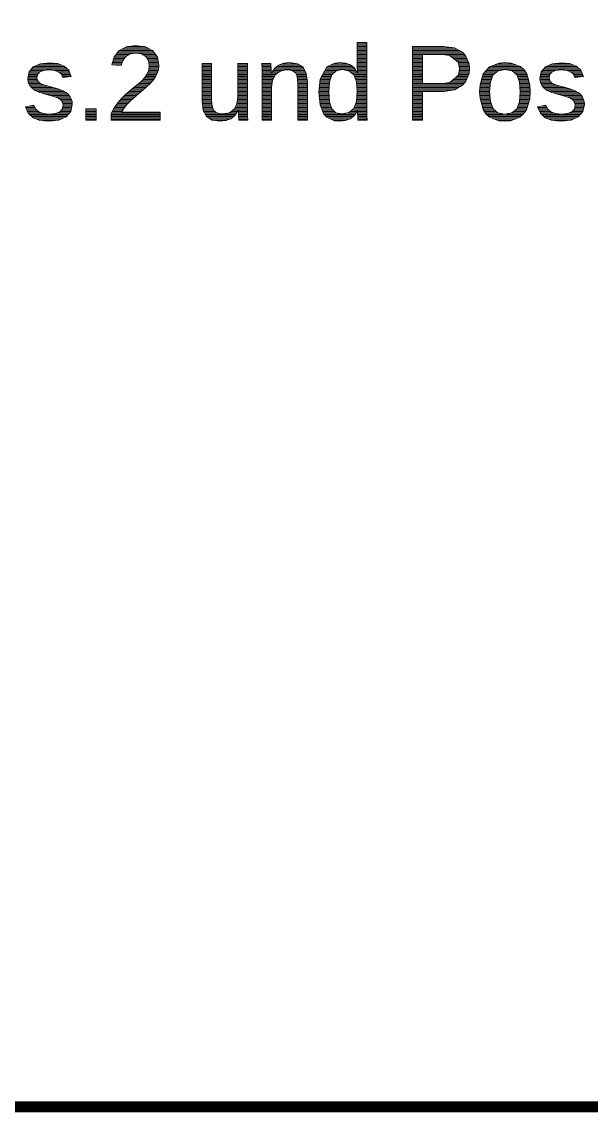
# Model space of a CAD drawing. Header units: millimetres. Extents: x 20 to 410, y 10 to 287.
# Drawn here: x 97.24 to 123.08, y 9.75 to 59.25 of the extents above; entities that cross this region are included whole.
import ezdxf

# ---------------------------------------------------------------- set-up
doc = ezdxf.new("R2010")
doc.units = ezdxf.units.MM
doc.layers.add('KANTEN', color=7, linetype='Continuous', lineweight=50)
doc.layers.add('TEXT', color=7, linetype='Continuous', lineweight=13)

msp = doc.modelspace()

# ---------------------------------------------------------------- linework, layer by layer
at = {"layer": 'KANTEN', "lineweight": 50, "const_width": 0.5}
msp.add_lwpolyline([(20, 10), (410, 10), (410, 287), (20, 287)], close=True, dxfattribs=at)
at = {"layer": 'TEXT', "lineweight": 13}
for p, q in [((101.668, 57.941), (103.181, 57.941)), ((101.781, 58.001), (103.07, 58.001)), ((101.894, 58.061), (102.959, 58.061)), ((102.039, 58.121), (102.811, 58.121)), ((112.465, 58.301), (112.891, 58.301)), ((112.465, 58.241), (112.891, 58.241)), ((112.465, 58.181), (112.891, 58.181)), ((112.465, 58.121), (112.891, 58.121)), ((112.465, 58.061), (112.891, 58.061)), ((112.465, 58.001), (112.891, 58.001)), ((112.465, 57.941), (112.891, 57.941)), ((114.968, 58.121), (116.398, 58.121)), ((114.968, 58.061), (116.853, 58.061)), ((114.968, 58.001), (116.982, 58.001)), ((114.968, 57.941), (117.095, 57.941)), ((101.368, 57.461), (101.813, 57.461)), ((101.386, 57.521), (101.843, 57.521)), ((101.404, 57.581), (101.89, 57.581)), ((101.422, 57.641), (101.937, 57.641)), ((101.463, 57.701), (102.011, 57.701)), ((101.513, 57.761), (102.12, 57.761)), ((101.563, 57.821), (102.404, 57.821)), ((101.613, 57.881), (103.229, 57.881)), ((102.423, 57.821), (103.271, 57.821)), ((102.709, 57.761), (103.314, 57.761)), ((102.81, 57.701), (103.356, 57.701)), ((102.881, 57.641), (103.395, 57.641)), ((102.921, 57.581), (103.406, 57.581)), ((102.961, 57.521), (103.416, 57.521)), ((102.987, 57.461), (103.427, 57.461)), ((112.465, 57.881), (112.891, 57.881)), ((112.465, 57.821), (112.891, 57.821)), ((112.465, 57.761), (112.891, 57.761)), ((112.465, 57.701), (112.891, 57.701)), ((112.465, 57.641), (112.891, 57.641)), ((112.465, 57.581), (112.891, 57.581)), ((112.465, 57.521), (112.891, 57.521)), ((112.465, 57.461), (112.891, 57.461)), ((114.968, 57.881), (117.208, 57.881)), ((114.968, 57.821), (117.283, 57.821)), ((114.968, 57.761), (117.339, 57.761)), ((114.968, 57.701), (115.422, 57.701)), ((114.968, 57.641), (115.422, 57.641)), ((114.968, 57.581), (115.422, 57.581)), ((114.968, 57.521), (115.422, 57.521)), ((114.968, 57.461), (115.422, 57.461)), ((116.685, 57.701), (117.387, 57.701)), ((116.757, 57.641), (117.412, 57.641)), ((116.829, 57.581), (117.437, 57.581)), ((116.901, 57.521), (117.462, 57.521)), ((116.973, 57.461), (117.487, 57.461)), ((97.563, 56.921), (98.012, 56.921)), ((97.577, 56.981), (98.075, 56.981)), ((97.626, 57.041), (98.235, 57.041)), ((97.676, 57.101), (99.312, 57.101)), ((97.726, 57.161), (99.249, 57.161)), ((97.8, 57.221), (99.185, 57.221)), ((97.934, 57.281), (99.056, 57.281)), ((98.068, 57.341), (98.898, 57.341)), ((98.73, 57.041), (99.373, 57.041)), ((98.89, 56.981), (99.397, 56.981)), ((98.968, 56.921), (99.42, 56.921)), ((101.332, 57.341), (101.779, 57.341)), ((101.35, 57.401), (101.796, 57.401)), ((101.507, 57.281), (101.762, 57.281)), ((102.947, 56.921), (103.39, 56.921)), ((102.972, 56.981), (103.411, 56.981)), ((102.996, 57.041), (103.432, 57.041)), ((102.997, 57.401), (103.437, 57.401)), ((103.006, 57.101), (103.444, 57.101)), ((103.007, 57.341), (103.448, 57.341)), ((103.013, 57.161), (103.451, 57.161)), ((103.017, 57.281), (103.458, 57.281)), ((103.021, 57.221), (103.458, 57.221)), ((105.425, 57.341), (105.854, 57.341)), ((105.425, 57.281), (105.854, 57.281)), ((105.425, 57.221), (105.854, 57.221)), ((105.425, 57.161), (105.854, 57.161)), ((105.425, 57.101), (105.854, 57.101)), ((105.425, 57.041), (105.854, 57.041)), ((105.425, 56.981), (105.854, 56.981)), ((105.425, 56.921), (105.854, 56.921)), ((107.048, 57.341), (107.476, 57.341)), ((107.048, 57.281), (107.476, 57.281)), ((107.048, 57.221), (107.476, 57.221)), ((107.048, 57.161), (107.476, 57.161)), ((107.048, 57.101), (107.476, 57.101)), ((107.048, 57.041), (107.476, 57.041)), ((107.048, 56.981), (107.476, 56.981)), ((107.048, 56.921), (107.476, 56.921)), ((108.136, 57.341), (108.539, 57.341)), ((108.139, 57.281), (108.543, 57.281)), ((108.143, 57.221), (108.546, 57.221)), ((108.146, 57.161), (108.549, 57.161)), ((108.147, 57.101), (108.552, 57.101)), ((108.147, 57.041), (108.554, 57.041)), ((108.148, 56.981), (108.555, 56.981)), ((108.148, 56.921), (108.557, 56.921)), ((108.574, 56.921), (108.843, 56.921)), ((108.616, 56.981), (108.923, 56.981)), ((108.657, 57.041), (109.115, 57.041)), ((108.699, 57.101), (110.049, 57.101)), ((108.754, 57.161), (110.017, 57.161)), ((108.828, 57.221), (109.947, 57.221)), ((108.901, 57.281), (109.851, 57.281)), ((109.052, 57.341), (109.755, 57.341)), ((109.452, 57.041), (110.081, 57.041)), ((109.588, 56.981), (110.112, 56.981)), ((109.657, 56.921), (110.144, 56.921)), ((110.933, 56.921), (111.396, 56.921)), ((110.966, 56.981), (111.459, 56.981)), ((110.998, 57.041), (111.599, 57.041)), ((111.031, 57.101), (112.36, 57.101)), ((111.064, 57.161), (112.313, 57.161)), ((111.119, 57.221), (112.237, 57.221)), ((111.246, 57.281), (112.16, 57.281)), ((111.373, 57.341), (112.008, 57.341)), ((111.98, 57.041), (112.402, 57.041)), ((112.135, 56.981), (112.443, 56.981)), ((112.206, 56.921), (112.891, 56.921)), ((112.465, 57.401), (112.891, 57.401)), ((112.465, 57.341), (112.891, 57.341)), ((112.465, 57.281), (112.891, 57.281)), ((112.465, 57.221), (112.891, 57.221)), ((112.466, 57.161), (112.891, 57.161)), ((112.467, 57.101), (112.891, 57.101)), ((112.468, 57.041), (112.891, 57.041)), ((112.469, 56.981), (112.891, 56.981)), ((114.968, 57.401), (115.422, 57.401)), ((114.968, 57.341), (115.422, 57.341)), ((114.968, 57.281), (115.422, 57.281)), ((114.968, 57.221), (115.422, 57.221)), ((114.968, 57.161), (115.422, 57.161)), ((114.968, 57.101), (115.422, 57.101)), ((114.968, 57.041), (115.422, 57.041)), ((114.968, 56.981), (115.422, 56.981)), ((114.968, 56.921), (115.422, 56.921)), ((117.045, 57.401), (117.512, 57.401)), ((117.06, 57.341), (117.536, 57.341)), ((117.068, 56.921), (117.538, 56.921)), ((117.071, 57.281), (117.541, 57.281)), ((117.078, 56.981), (117.543, 56.981)), ((117.081, 57.221), (117.546, 57.221)), ((117.088, 57.041), (117.548, 57.041)), ((117.091, 57.161), (117.551, 57.161)), ((117.097, 57.101), (117.554, 57.101)), ((118.217, 56.921), (118.736, 56.921)), ((118.269, 56.981), (118.807, 56.981)), ((118.32, 57.041), (118.972, 57.041)), ((118.372, 57.101), (120, 57.101)), ((118.424, 57.161), (119.933, 57.161)), ((118.498, 57.221), (119.854, 57.221)), ((118.654, 57.281), (119.694, 57.281)), ((118.809, 57.341), (119.533, 57.341)), ((119.379, 57.041), (120.053, 57.041)), ((119.538, 56.981), (120.093, 56.981)), ((119.608, 56.921), (120.133, 56.921)), ((120.804, 56.921), (121.252, 56.921)), ((120.817, 56.981), (121.315, 56.981)), ((120.867, 57.041), (121.475, 57.041)), ((120.917, 57.101), (122.552, 57.101)), ((120.967, 57.161), (122.489, 57.161)), ((121.04, 57.221), (122.426, 57.221)), ((121.174, 57.281), (122.296, 57.281)), ((121.308, 57.341), (122.139, 57.341)), ((121.971, 57.041), (122.614, 57.041)), ((122.13, 56.981), (122.637, 56.981)), ((122.209, 56.921), (122.661, 56.921)), ((97.514, 56.681), (97.931, 56.681)), ((97.518, 56.621), (97.94, 56.621)), ((97.526, 56.561), (97.968, 56.561)), ((97.527, 56.741), (97.933, 56.741)), ((97.533, 56.501), (98.016, 56.501)), ((97.539, 56.801), (97.947, 56.801)), ((97.551, 56.861), (97.96, 56.861)), ((97.558, 56.441), (98.098, 56.441)), ((99.035, 56.861), (99.444, 56.861)), ((99.061, 56.801), (99.467, 56.801)), ((99.087, 56.741), (99.336, 56.741)), ((102.543, 56.441), (103.061, 56.441)), ((102.609, 56.501), (103.12, 56.501)), ((102.675, 56.561), (103.168, 56.561)), ((102.731, 56.621), (103.216, 56.621)), ((102.786, 56.681), (103.264, 56.681)), ((102.836, 56.741), (103.298, 56.741)), ((102.877, 56.801), (103.333, 56.801)), ((102.918, 56.861), (103.367, 56.861)), ((105.425, 56.861), (105.854, 56.861)), ((105.425, 56.801), (105.854, 56.801)), ((105.425, 56.741), (105.854, 56.741)), ((105.425, 56.681), (105.854, 56.681)), ((105.425, 56.621), (105.854, 56.621)), ((105.425, 56.561), (105.854, 56.561)), ((105.425, 56.501), (105.854, 56.501)), ((105.425, 56.441), (105.854, 56.441)), ((107.048, 56.861), (107.476, 56.861)), ((107.048, 56.801), (107.476, 56.801)), ((107.048, 56.741), (107.476, 56.741)), ((107.048, 56.681), (107.476, 56.681)), ((107.048, 56.621), (107.476, 56.621)), ((107.048, 56.561), (107.476, 56.561)), ((107.048, 56.501), (107.476, 56.501)), ((107.048, 56.441), (107.476, 56.441)), ((108.149, 56.861), (108.764, 56.861)), ((108.15, 56.801), (108.726, 56.801)), ((108.15, 56.741), (108.694, 56.741)), ((108.15, 56.681), (108.663, 56.681)), ((108.15, 56.621), (108.631, 56.621)), ((108.15, 56.561), (108.615, 56.561)), ((108.15, 56.501), (108.607, 56.501)), ((108.15, 56.441), (108.6, 56.441)), ((109.689, 56.861), (110.157, 56.861)), ((109.72, 56.801), (110.164, 56.801)), ((109.734, 56.741), (110.171, 56.741)), ((109.747, 56.681), (110.178, 56.681)), ((109.759, 56.621), (110.185, 56.621)), ((109.762, 56.561), (110.192, 56.561)), ((109.765, 56.501), (110.199, 56.501)), ((109.769, 56.441), (110.2, 56.441)), ((110.759, 56.441), (111.197, 56.441)), ((110.765, 56.501), (111.202, 56.501)), ((110.771, 56.561), (111.215, 56.561)), ((110.777, 56.621), (111.236, 56.621)), ((110.802, 56.681), (111.257, 56.681)), ((110.834, 56.741), (111.277, 56.741)), ((110.867, 56.801), (111.298, 56.801)), ((110.9, 56.861), (111.333, 56.861)), ((112.278, 56.861), (112.891, 56.861)), ((112.317, 56.801), (112.891, 56.801)), ((112.341, 56.741), (112.891, 56.741)), ((112.365, 56.681), (112.891, 56.681)), ((112.39, 56.621), (112.891, 56.621)), ((112.414, 56.561), (112.891, 56.561)), ((112.427, 56.501), (112.891, 56.501)), ((112.432, 56.441), (112.891, 56.441)), ((114.968, 56.861), (115.422, 56.861)), ((114.968, 56.801), (115.422, 56.801)), ((114.968, 56.741), (115.422, 56.741)), ((114.968, 56.681), (115.422, 56.681)), ((114.968, 56.621), (115.422, 56.621)), ((114.968, 56.561), (115.422, 56.561)), ((114.968, 56.501), (115.422, 56.501)), ((114.968, 56.441), (117.315, 56.441)), ((116.692, 56.501), (117.368, 56.501)), ((116.76, 56.561), (117.4, 56.561)), ((116.828, 56.621), (117.424, 56.621)), ((116.895, 56.681), (117.449, 56.681)), ((116.963, 56.741), (117.474, 56.741)), ((117.031, 56.801), (117.498, 56.801)), ((117.059, 56.861), (117.523, 56.861)), ((118.052, 56.441), (118.499, 56.441)), ((118.07, 56.501), (118.504, 56.501)), ((118.087, 56.561), (118.523, 56.561)), ((118.104, 56.621), (118.547, 56.621)), ((118.122, 56.681), (118.571, 56.681)), ((118.139, 56.741), (118.594, 56.741)), ((118.156, 56.801), (118.618, 56.801)), ((118.174, 56.861), (118.664, 56.861)), ((119.679, 56.861), (120.162, 56.861)), ((119.719, 56.801), (120.179, 56.801)), ((119.742, 56.741), (120.196, 56.741)), ((119.764, 56.681), (120.212, 56.681)), ((119.787, 56.621), (120.229, 56.621)), ((119.81, 56.561), (120.245, 56.561)), ((119.825, 56.501), (120.262, 56.501)), ((119.83, 56.441), (120.279, 56.441)), ((120.755, 56.681), (121.172, 56.681)), ((120.759, 56.621), (121.18, 56.621)), ((120.766, 56.561), (121.209, 56.561)), ((120.767, 56.741), (121.174, 56.741)), ((120.774, 56.501), (121.257, 56.501)), ((120.779, 56.801), (121.187, 56.801)), ((120.791, 56.861), (121.201, 56.861)), ((120.799, 56.441), (121.339, 56.441)), ((122.275, 56.861), (122.684, 56.861)), ((122.301, 56.801), (122.708, 56.801)), ((122.328, 56.741), (122.577, 56.741)), ((97.585, 56.381), (98.238, 56.381)), ((97.624, 56.321), (98.44, 56.321)), ((97.676, 56.261), (98.665, 56.261)), ((97.741, 56.201), (98.878, 56.201)), ((97.823, 56.141), (99.044, 56.141)), ((97.945, 56.081), (99.171, 56.081)), ((98.096, 56.021), (99.267, 56.021)), ((98.297, 55.961), (99.34, 55.961)), ((101.969, 55.961), (102.52, 55.961)), ((102.038, 56.021), (102.591, 56.021)), ((102.107, 56.081), (102.663, 56.081)), ((102.177, 56.141), (102.734, 56.141)), ((102.251, 56.201), (102.805, 56.201)), ((102.325, 56.261), (102.873, 56.261)), ((102.399, 56.321), (102.936, 56.321)), ((102.472, 56.381), (102.999, 56.381)), ((105.425, 56.381), (105.854, 56.381)), ((105.425, 56.321), (105.854, 56.321)), ((105.425, 56.261), (105.854, 56.261)), ((105.425, 56.201), (105.854, 56.201)), ((105.425, 56.141), (105.854, 56.141)), ((105.425, 56.081), (105.854, 56.081)), ((105.425, 56.021), (105.854, 56.021)), ((105.425, 55.961), (105.854, 55.961)), ((107.048, 56.381), (107.476, 56.381)), ((107.048, 56.321), (107.476, 56.321)), ((107.048, 56.261), (107.476, 56.261)), ((107.048, 56.201), (107.476, 56.201)), ((107.048, 56.141), (107.476, 56.141)), ((107.048, 56.081), (107.476, 56.081)), ((107.048, 56.021), (107.476, 56.021)), ((107.048, 55.961), (107.476, 55.961)), ((108.15, 56.381), (108.592, 56.381)), ((108.15, 56.321), (108.584, 56.321)), ((108.15, 56.261), (108.576, 56.261)), ((108.15, 56.201), (108.576, 56.201)), ((108.15, 56.141), (108.576, 56.141)), ((108.15, 56.081), (108.576, 56.081)), ((108.15, 56.021), (108.576, 56.021)), ((108.15, 55.961), (108.576, 55.961)), ((109.77, 56.381), (110.2, 56.381)), ((109.77, 56.321), (110.2, 56.321)), ((109.77, 56.261), (110.2, 56.261)), ((109.77, 56.201), (110.2, 56.201)), ((109.77, 56.141), (110.2, 56.141)), ((109.77, 56.081), (110.2, 56.081)), ((109.77, 56.021), (110.2, 56.021)), ((109.77, 55.961), (110.2, 55.961)), ((110.723, 56.081), (111.169, 56.081)), ((110.723, 56.021), (111.172, 56.021)), ((110.729, 56.141), (111.174, 56.141)), ((110.729, 55.961), (111.176, 55.961)), ((110.735, 56.201), (111.179, 56.201)), ((110.741, 56.261), (111.183, 56.261)), ((110.747, 56.321), (111.188, 56.321)), ((110.753, 56.381), (111.192, 56.381)), ((112.438, 56.381), (112.891, 56.381)), ((112.444, 56.321), (112.891, 56.321)), ((112.449, 56.261), (112.891, 56.261)), ((112.453, 55.961), (112.891, 55.961)), ((112.455, 56.201), (112.891, 56.201)), ((112.458, 56.021), (112.891, 56.021)), ((112.46, 56.141), (112.891, 56.141)), ((112.463, 56.081), (112.891, 56.081)), ((114.968, 56.381), (117.262, 56.381)), ((114.968, 56.321), (117.173, 56.321)), ((114.968, 56.261), (117.068, 56.261)), ((114.968, 56.201), (116.964, 56.201)), ((114.968, 56.141), (116.799, 56.141)), ((114.968, 56.081), (115.422, 56.081)), ((114.968, 56.021), (115.422, 56.021)), ((114.968, 55.961), (115.422, 55.961)), ((118.017, 56.081), (118.466, 56.081)), ((118.019, 56.021), (118.468, 56.021)), ((118.02, 56.141), (118.471, 56.141)), ((118.022, 55.961), (118.474, 55.961)), ((118.024, 56.201), (118.477, 56.201)), ((118.027, 56.261), (118.482, 56.261)), ((118.031, 56.321), (118.488, 56.321)), ((118.035, 56.381), (118.493, 56.381)), ((119.836, 56.381), (120.294, 56.381)), ((119.841, 56.321), (120.298, 56.321)), ((119.846, 56.261), (120.301, 56.261)), ((119.851, 56.201), (120.304, 56.201)), ((119.853, 55.961), (120.305, 55.961)), ((119.856, 56.141), (120.307, 56.141)), ((119.858, 56.021), (120.309, 56.021)), ((119.861, 56.081), (120.311, 56.081)), ((120.826, 56.381), (121.479, 56.381)), ((120.864, 56.321), (121.681, 56.321)), ((120.916, 56.261), (121.906, 56.261)), ((120.982, 56.201), (122.118, 56.201)), ((121.063, 56.141), (122.284, 56.141)), ((121.186, 56.081), (122.412, 56.081)), ((121.337, 56.021), (122.508, 56.021)), ((121.538, 55.961), (122.581, 55.961)), ((98.516, 55.901), (99.391, 55.901)), ((98.726, 55.841), (99.434, 55.841)), ((98.887, 55.781), (99.466, 55.781)), ((98.981, 55.721), (99.49, 55.721)), ((99.04, 55.661), (99.508, 55.661)), ((99.083, 55.601), (99.52, 55.601)), ((99.098, 55.541), (99.525, 55.541)), ((99.109, 55.481), (99.528, 55.481)), ((101.532, 55.481), (101.996, 55.481)), ((101.574, 55.541), (102.054, 55.541)), ((101.622, 55.601), (102.114, 55.601)), ((101.675, 55.661), (102.174, 55.661)), ((101.728, 55.721), (102.241, 55.721)), ((101.782, 55.781), (102.31, 55.781)), ((101.844, 55.841), (102.379, 55.841)), ((101.906, 55.901), (102.449, 55.901)), ((105.425, 55.901), (105.854, 55.901)), ((105.425, 55.841), (105.854, 55.841)), ((105.425, 55.781), (105.854, 55.781)), ((105.425, 55.721), (105.854, 55.721)), ((105.425, 55.661), (105.858, 55.661)), ((105.429, 55.601), (105.861, 55.601)), ((105.436, 55.541), (105.864, 55.541)), ((105.443, 55.481), (105.87, 55.481)), ((106.98, 55.481), (107.476, 55.481)), ((107.006, 55.541), (107.476, 55.541)), ((107.014, 55.601), (107.476, 55.601)), ((107.022, 55.661), (107.476, 55.661)), ((107.03, 55.721), (107.476, 55.721)), ((107.038, 55.781), (107.476, 55.781)), ((107.046, 55.841), (107.476, 55.841)), ((107.048, 55.901), (107.476, 55.901)), ((108.15, 55.901), (108.576, 55.901)), ((108.15, 55.841), (108.576, 55.841)), ((108.15, 55.781), (108.576, 55.781)), ((108.15, 55.721), (108.576, 55.721)), ((108.15, 55.661), (108.576, 55.661)), ((108.15, 55.601), (108.576, 55.601)), ((108.15, 55.541), (108.576, 55.541)), ((108.15, 55.481), (108.576, 55.481)), ((109.77, 55.901), (110.2, 55.901)), ((109.77, 55.841), (110.2, 55.841)), ((109.77, 55.781), (110.2, 55.781)), ((109.77, 55.721), (110.2, 55.721)), ((109.77, 55.661), (110.2, 55.661)), ((109.77, 55.601), (110.2, 55.601)), ((109.77, 55.541), (110.2, 55.541)), ((109.77, 55.481), (110.2, 55.481)), ((110.735, 55.901), (111.181, 55.901)), ((110.741, 55.841), (111.185, 55.841)), ((110.747, 55.781), (111.19, 55.781)), ((110.752, 55.721), (111.195, 55.721)), ((110.758, 55.661), (111.199, 55.661)), ((110.764, 55.601), (111.205, 55.601)), ((110.77, 55.541), (111.225, 55.541)), ((110.776, 55.481), (111.246, 55.481)), ((112.365, 55.481), (112.891, 55.481)), ((112.388, 55.541), (112.891, 55.541)), ((112.411, 55.601), (112.891, 55.601)), ((112.426, 55.661), (112.891, 55.661)), ((112.431, 55.721), (112.891, 55.721)), ((112.437, 55.781), (112.891, 55.781)), ((112.442, 55.841), (112.891, 55.841)), ((112.447, 55.901), (112.891, 55.901)), ((114.968, 55.901), (115.422, 55.901)), ((114.968, 55.841), (115.422, 55.841)), ((114.968, 55.781), (115.422, 55.781)), ((114.968, 55.721), (115.422, 55.721)), ((114.968, 55.661), (115.422, 55.661)), ((114.968, 55.601), (115.422, 55.601)), ((114.968, 55.541), (115.422, 55.541)), ((114.968, 55.481), (115.422, 55.481)), ((118.026, 55.901), (118.48, 55.901)), ((118.029, 55.841), (118.485, 55.841)), ((118.033, 55.781), (118.491, 55.781)), ((118.046, 55.721), (118.496, 55.721)), ((118.063, 55.661), (118.502, 55.661)), ((118.081, 55.601), (118.513, 55.601)), ((118.098, 55.541), (118.537, 55.541)), ((118.115, 55.481), (118.56, 55.481)), ((119.771, 55.481), (120.213, 55.481)), ((119.794, 55.541), (120.231, 55.541)), ((119.817, 55.601), (120.249, 55.601)), ((119.826, 55.661), (120.266, 55.661)), ((119.831, 55.721), (120.284, 55.721)), ((119.837, 55.781), (120.295, 55.781)), ((119.842, 55.841), (120.298, 55.841)), ((119.848, 55.901), (120.302, 55.901)), ((121.757, 55.901), (122.632, 55.901)), ((121.967, 55.841), (122.675, 55.841)), ((122.128, 55.781), (122.707, 55.781)), ((122.222, 55.721), (122.731, 55.721)), ((122.28, 55.661), (122.749, 55.661)), ((122.324, 55.601), (122.761, 55.601)), ((122.339, 55.541), (122.766, 55.541)), ((122.35, 55.481), (122.768, 55.481)), ((97.419, 55.361), (97.832, 55.361)), ((97.444, 55.301), (97.86, 55.301)), ((97.47, 55.241), (97.912, 55.241)), ((97.495, 55.181), (97.981, 55.181)), ((97.521, 55.121), (98.105, 55.121)), ((97.566, 55.061), (98.45, 55.061)), ((97.605, 55.421), (97.804, 55.421)), ((97.63, 55.001), (99.318, 55.001)), ((97.693, 54.941), (99.266, 54.941)), ((98.525, 55.061), (99.369, 55.061)), ((98.869, 55.121), (99.421, 55.121)), ((98.985, 55.181), (99.464, 55.181)), ((99.039, 55.241), (99.477, 55.241)), ((99.08, 55.301), (99.489, 55.301)), ((99.093, 55.361), (99.502, 55.361)), ((99.106, 55.421), (99.515, 55.421)), ((100.149, 55.241), (100.612, 55.241)), ((100.149, 55.181), (100.612, 55.181)), ((100.149, 55.121), (100.612, 55.121)), ((100.149, 55.061), (100.612, 55.061)), ((100.149, 55.001), (100.612, 55.001)), ((100.149, 54.941), (100.612, 54.941)), ((101.3, 55.061), (103.515, 55.061)), ((101.3, 55.001), (103.515, 55.001)), ((101.3, 54.941), (103.515, 54.941)), ((101.32, 55.121), (103.515, 55.121)), ((101.351, 55.181), (101.791, 55.181)), ((101.382, 55.241), (101.824, 55.241)), ((101.413, 55.301), (101.857, 55.301)), ((101.447, 55.361), (101.902, 55.361)), ((101.489, 55.421), (101.949, 55.421)), ((105.45, 55.421), (105.883, 55.421)), ((105.457, 55.361), (105.896, 55.361)), ((105.464, 55.301), (105.917, 55.301)), ((105.472, 55.241), (105.95, 55.241)), ((105.495, 55.181), (105.997, 55.181)), ((105.526, 55.121), (106.071, 55.121)), ((105.558, 55.061), (106.95, 55.061)), ((105.589, 55.001), (106.908, 55.001)), ((105.622, 54.941), (106.84, 54.941)), ((106.667, 55.121), (106.992, 55.121)), ((106.747, 55.181), (107.034, 55.181)), ((106.827, 55.241), (107.477, 55.241)), ((106.884, 55.301), (107.476, 55.301)), ((106.916, 55.361), (107.476, 55.361)), ((106.948, 55.421), (107.476, 55.421)), ((107.068, 55.181), (107.477, 55.181)), ((107.07, 55.121), (107.478, 55.121)), ((107.072, 55.061), (107.478, 55.061)), ((107.074, 55.001), (107.479, 55.001)), ((107.077, 54.941), (107.481, 54.941)), ((108.15, 55.421), (108.576, 55.421)), ((108.15, 55.361), (108.576, 55.361)), ((108.15, 55.301), (108.576, 55.301)), ((108.15, 55.241), (108.576, 55.241)), ((108.15, 55.181), (108.576, 55.181)), ((108.15, 55.121), (108.576, 55.121)), ((108.15, 55.061), (108.576, 55.061)), ((108.15, 55.001), (108.576, 55.001)), ((108.15, 54.941), (108.576, 54.941)), ((109.77, 55.421), (110.2, 55.421)), ((109.77, 55.361), (110.2, 55.361)), ((109.77, 55.301), (110.2, 55.301)), ((109.77, 55.241), (110.2, 55.241)), ((109.77, 55.181), (110.2, 55.181)), ((109.77, 55.121), (110.2, 55.121)), ((109.77, 55.061), (110.2, 55.061)), ((109.77, 55.001), (110.2, 55.001)), ((109.77, 54.941), (110.2, 54.941)), ((110.798, 55.421), (111.267, 55.421)), ((110.823, 55.361), (111.287, 55.361)), ((110.848, 55.301), (111.308, 55.301)), ((110.873, 55.241), (111.368, 55.241)), ((110.898, 55.181), (111.432, 55.181)), ((110.923, 55.121), (111.497, 55.121)), ((110.948, 55.061), (112.378, 55.061)), ((111.002, 55.001), (112.339, 55.001)), ((111.056, 54.941), (112.276, 54.941)), ((112.066, 55.121), (112.418, 55.121)), ((112.15, 55.181), (112.457, 55.181)), ((112.218, 55.241), (112.892, 55.241)), ((112.286, 55.301), (112.892, 55.301)), ((112.319, 55.361), (112.891, 55.361)), ((112.342, 55.421), (112.891, 55.421)), ((112.474, 55.181), (112.893, 55.181)), ((112.475, 55.121), (112.893, 55.121)), ((112.477, 55.061), (112.894, 55.061)), ((112.48, 55.001), (112.895, 55.001)), ((112.483, 54.941), (112.897, 54.941)), ((114.968, 55.421), (115.422, 55.421)), ((114.968, 55.361), (115.422, 55.361)), ((114.968, 55.301), (115.422, 55.301)), ((114.968, 55.241), (115.422, 55.241)), ((114.968, 55.181), (115.422, 55.181)), ((114.968, 55.121), (115.422, 55.121)), ((114.968, 55.061), (115.422, 55.061)), ((114.968, 55.001), (115.422, 55.001)), ((114.968, 54.941), (115.422, 54.941)), ((118.133, 55.421), (118.583, 55.421)), ((118.15, 55.361), (118.607, 55.361)), ((118.167, 55.301), (118.631, 55.301)), ((118.194, 55.241), (118.698, 55.241)), ((118.234, 55.181), (118.765, 55.181)), ((118.273, 55.121), (118.831, 55.121)), ((118.318, 55.061), (119.084, 55.061)), ((118.383, 55.001), (119.945, 55.001)), ((118.447, 54.941), (119.877, 54.941)), ((119.218, 55.061), (120.014, 55.061)), ((119.492, 55.121), (120.056, 55.121)), ((119.563, 55.181), (120.098, 55.181)), ((119.634, 55.241), (120.139, 55.241)), ((119.7, 55.301), (120.16, 55.301)), ((119.724, 55.361), (120.178, 55.361)), ((119.747, 55.421), (120.196, 55.421)), ((120.659, 55.361), (121.072, 55.361)), ((120.685, 55.301), (121.1, 55.301)), ((120.711, 55.241), (121.153, 55.241)), ((120.736, 55.181), (121.222, 55.181)), ((120.762, 55.121), (121.345, 55.121)), ((120.807, 55.061), (121.69, 55.061)), ((120.846, 55.421), (121.044, 55.421)), ((120.87, 55.001), (122.558, 55.001)), ((120.934, 54.941), (122.507, 54.941)), ((121.766, 55.061), (122.61, 55.061)), ((122.109, 55.121), (122.662, 55.121)), ((122.225, 55.181), (122.704, 55.181)), ((122.28, 55.241), (122.717, 55.241)), ((122.321, 55.301), (122.73, 55.301)), ((122.334, 55.361), (122.743, 55.361)), ((122.347, 55.421), (122.756, 55.421)), ((97.771, 54.881), (99.149, 54.881)), ((97.931, 54.821), (99.015, 54.821)), ((98.174, 54.761), (98.748, 54.761)), ((100.149, 54.881), (100.612, 54.881)), ((100.149, 54.821), (100.612, 54.821)), ((101.3, 54.881), (103.515, 54.881)), ((101.3, 54.821), (103.515, 54.821)), ((105.718, 54.881), (106.767, 54.881)), ((105.814, 54.821), (106.664, 54.821)), ((106.036, 54.761), (106.507, 54.761)), ((107.08, 54.881), (107.484, 54.881)), ((107.083, 54.821), (107.487, 54.821)), ((108.15, 54.881), (108.576, 54.881)), ((108.15, 54.821), (108.576, 54.821)), ((109.77, 54.881), (110.2, 54.881)), ((109.77, 54.821), (110.2, 54.821)), ((111.156, 54.881), (112.202, 54.881)), ((111.287, 54.821), (112.101, 54.821)), ((111.418, 54.761), (111.937, 54.761)), ((112.487, 54.881), (112.9, 54.881)), ((112.493, 54.821), (112.904, 54.821)), ((114.968, 54.881), (115.422, 54.881)), ((114.968, 54.821), (115.422, 54.821)), ((118.573, 54.881), (119.755, 54.881)), ((118.721, 54.821), (119.598, 54.821)), ((118.87, 54.761), (119.441, 54.761)), ((121.012, 54.881), (122.39, 54.881)), ((121.171, 54.821), (122.256, 54.821)), ((121.414, 54.761), (121.988, 54.761))]:
    msp.add_line(p, q, dxfattribs=at)
for points in [[(102.684, 56.569), (102.821, 56.72), (102.929, 56.878), (103, 57.05), (103.023, 57.244), (102.983, 57.488), (102.862, 57.671), (102.669, 57.785), (102.413, 57.823), (102.164, 57.786), (101.963, 57.675), (101.823, 57.497), (101.756, 57.258), (101.319, 57.299), (101.428, 57.659), (101.659, 57.937), (101.994, 58.115), (102.413, 58.174), (102.86, 58.115), (103.19, 57.936), (103.394, 57.647), (103.462, 57.258), (103.44, 57.064), (103.373, 56.871), (103.262, 56.679), (103.108, 56.487), (102.853, 56.242), (102.437, 55.891), (102.192, 55.679), (102.002, 55.489), (101.863, 55.313), (101.77, 55.143), (103.515, 55.143), (103.515, 54.78), (101.3, 54.78), (101.3, 55.082), (101.434, 55.343), (101.595, 55.571), (101.775, 55.774), (101.962, 55.956), (102.154, 56.122), (102.343, 56.276), (102.523, 56.423), (102.684, 56.569)], [(110.72, 56.052), (110.779, 56.64), (111.089, 57.207), (111.443, 57.375), (111.665, 57.396), (111.932, 57.369), (112.151, 57.289), (112.327, 57.151), (112.465, 56.949), (112.469, 56.949), (112.465, 57.236), (112.465, 58.303), (112.891, 58.303), (112.891, 55.309), (112.895, 54.977), (112.906, 54.78), (112.497, 54.78), (112.49, 54.843), (112.482, 54.955), (112.476, 55.084), (112.474, 55.193), (112.465, 55.193), (112.326, 54.981), (112.149, 54.839), (111.931, 54.759), (111.665, 54.732), (111.437, 54.753), (111.079, 54.916), (110.949, 55.06), (110.777, 55.472), (110.72, 56.052)], [(114.968, 54.78), (114.968, 58.124), (116.376, 58.124), (116.875, 58.058), (117.247, 57.861), (117.382, 57.715), (117.536, 57.344), (117.555, 57.118), (117.536, 56.893), (117.381, 56.515), (117.245, 56.363), (116.88, 56.153), (116.404, 56.083), (115.422, 56.083), (115.422, 54.78), (114.968, 54.78)], [(117.052, 56.82), (117.099, 57.113), (117.051, 57.397), (116.661, 57.721), (116.321, 57.761), (115.422, 57.761), (115.422, 56.442), (116.34, 56.442), (116.672, 56.484), (117.052, 56.82)], [(97.787, 55.457), (97.871, 55.278), (98.013, 55.154), (98.217, 55.082), (98.487, 55.058), (98.769, 55.083), (98.963, 55.157), (99.076, 55.282), (99.114, 55.457), (99.088, 55.594), (99.009, 55.704), (98.873, 55.79), (98.673, 55.86), (98.367, 55.941), (98.051, 56.035), (97.843, 56.127), (97.704, 56.228), (97.599, 56.349), (97.534, 56.495), (97.512, 56.67), (97.575, 56.979), (97.762, 57.204), (98.07, 57.342), (98.492, 57.388), (98.873, 57.351), (99.167, 57.239), (99.372, 57.044), (99.484, 56.759), (99.1, 56.712), (99.034, 56.863), (98.908, 56.974), (98.727, 57.043), (98.492, 57.065), (98.24, 57.043), (98.064, 56.977), (97.961, 56.867), (97.927, 56.712), (97.941, 56.612), (97.984, 56.532), (98.054, 56.466), (98.152, 56.411), (98.326, 56.351), (98.623, 56.273), (98.915, 56.191), (99.112, 56.115), (99.246, 56.039), (99.348, 55.955), (99.425, 55.86), (99.482, 55.751), (99.518, 55.629), (99.529, 55.489), (99.461, 55.168), (99.255, 54.929), (98.926, 54.781), (98.487, 54.732), (98.063, 54.772), (97.748, 54.89), (97.533, 55.092), (97.41, 55.383), (97.787, 55.457)], [(106.87, 55.274), (107.004, 55.526), (107.048, 55.86), (107.048, 57.348), (107.476, 57.348), (107.476, 55.328), (107.479, 54.967), (107.49, 54.78), (107.086, 54.78), (107.084, 54.802), (107.082, 54.844), (107.079, 54.9), (107.076, 54.964), (107.072, 55.061), (107.067, 55.219), (107.06, 55.219), (106.901, 54.992), (106.719, 54.842), (106.503, 54.76), (106.239, 54.732), (105.873, 54.785), (105.62, 54.943), (105.474, 55.221), (105.425, 55.637), (105.425, 57.348), (105.854, 57.348), (105.854, 55.72), (105.867, 55.494), (105.904, 55.325), (105.969, 55.205), (106.063, 55.124), (106.198, 55.078), (106.384, 55.063), (106.659, 55.115), (106.87, 55.274)], [(108.754, 56.854), (108.621, 56.602), (108.576, 56.268), (108.576, 54.78), (108.15, 54.78), (108.15, 56.8), (108.146, 57.161), (108.135, 57.348), (108.538, 57.348), (108.541, 57.326), (108.543, 57.284), (108.546, 57.228), (108.549, 57.164), (108.553, 57.067), (108.557, 56.909), (108.565, 56.909), (108.723, 57.136), (108.905, 57.285), (109.122, 57.368), (109.386, 57.396), (109.752, 57.343), (110.004, 57.185), (110.151, 56.907), (110.2, 56.491), (110.2, 54.78), (109.77, 54.78), (109.77, 56.408), (109.758, 56.634), (109.72, 56.802), (109.656, 56.923), (109.562, 57.004), (109.427, 57.05), (109.241, 57.065), (108.965, 57.013), (108.754, 56.854)], [(112.424, 56.537), (112.301, 56.842), (112.088, 57.02), (111.779, 57.08), (111.501, 57.02), (111.312, 56.841), (111.204, 56.528), (111.168, 56.067), (111.204, 55.604), (111.31, 55.295), (111.497, 55.121), (111.773, 55.063), (112.087, 55.125), (112.301, 55.314), (112.424, 55.635), (112.465, 56.095), (112.424, 56.537)], [(118.889, 54.754), (118.464, 54.925), (118.303, 55.075), (118.178, 55.266), (118.034, 55.762), (118.016, 56.067), (118.034, 56.378), (118.178, 56.877), (118.466, 57.209), (118.897, 57.375), (119.167, 57.396), (119.442, 57.376), (119.875, 57.213), (120.033, 57.072), (120.155, 56.887), (120.294, 56.385), (120.311, 56.067), (120.293, 55.751), (120.144, 55.248), (120.015, 55.062), (119.849, 54.918), (119.419, 54.753), (119.153, 54.732), (118.889, 54.754)], [(118.506, 56.519), (118.464, 56.067), (118.505, 55.622), (118.629, 55.303), (118.842, 55.112), (119.148, 55.048), (119.478, 55.11), (119.698, 55.295), (119.821, 55.611), (119.863, 56.067), (119.823, 56.526), (119.705, 56.839), (119.493, 57.02), (119.174, 57.08), (118.851, 57.018), (118.631, 56.834), (118.506, 56.519)], [(120.988, 54.89), (120.774, 55.092), (120.65, 55.383), (121.028, 55.457), (121.111, 55.278), (121.253, 55.154), (121.457, 55.082), (121.728, 55.058), (122.009, 55.083), (122.204, 55.157), (122.317, 55.282), (122.355, 55.457), (122.328, 55.594), (122.25, 55.704), (122.114, 55.79), (121.913, 55.86), (121.607, 55.941), (121.292, 56.035), (121.083, 56.127), (120.945, 56.228), (120.84, 56.349), (120.775, 56.495), (120.753, 56.67), (120.815, 56.979), (121.003, 57.204), (121.31, 57.342), (121.733, 57.388), (122.114, 57.351), (122.408, 57.239), (122.612, 57.044), (122.725, 56.759), (122.34, 56.712), (122.275, 56.863), (122.149, 56.974), (121.967, 57.043), (121.733, 57.065), (121.481, 57.043), (121.305, 56.977), (121.202, 56.867), (121.167, 56.712), (121.182, 56.612), (121.224, 56.532), (121.295, 56.466), (121.393, 56.411), (121.566, 56.351), (121.863, 56.273), (122.155, 56.191), (122.352, 56.115), (122.486, 56.039), (122.589, 55.955), (122.665, 55.86), (122.722, 55.751), (122.758, 55.629), (122.77, 55.489), (122.702, 55.168), (122.496, 54.929), (122.167, 54.781), (121.728, 54.732), (121.303, 54.772), (120.988, 54.89)], [(100.149, 55.3), (100.612, 55.3), (100.612, 54.78), (100.149, 54.78), (100.149, 55.3)]]:
    msp.add_lwpolyline(points, close=True, dxfattribs=at)

doc.saveas('drawing.dxf')
